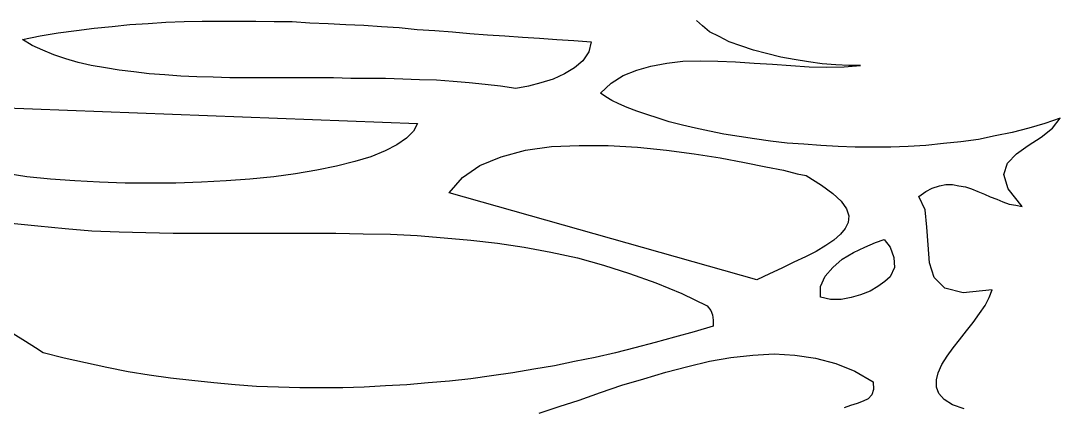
# Model space of a CAD drawing. Header units: inches. Extents: x 7658 to 73799, y 48 to 40262.
# Drawn here: x 61452 to 62121, y 3935 to 4184 of the extents above; entities that cross this region are included whole.
import ezdxf

# ---------------------------------------------------------------- set-up
doc = ezdxf.new("R2010")
doc.units = ezdxf.units.IN

# ---------------------------------------------------------------- blocks, each defined once
blk = doc.blocks.new('A$C12A9118A')
for p, q in [((1.28331, 0.86863), (1.29476, 0.86976)), ((1.29476, 0.86976), (1.30619, 0.87091)), ((1.30619, 0.87091), (1.31801, 0.87166)), ((1.31801, 0.87166), (1.32944, 0.87243)), ((1.32944, 0.87243), (1.34126, 0.87282)), ((1.34126, 0.87282), (1.35269, 0.87319)), ((1.35269, 0.87319), (1.36412, 0.87319)), ((1.36412, 0.87319), (1.37594, 0.87319)), ((1.37594, 0.87319), (1.38737, 0.87319)), ((1.38737, 0.87319), (1.39919, 0.87282)), ((1.39919, 0.87282), (1.41062, 0.87282)), ((1.41062, 0.87282), (1.42206, 0.87205)), ((1.42206, 0.87205), (1.43387, 0.87166)), ((1.43387, 0.87166), (1.44531, 0.87091)), ((1.44531, 0.87091), (1.45674, 0.87052)), ((1.45674, 0.87052), (1.46817, 0.86976)), ((1.46817, 0.86976), (1.47962, 0.86901)), ((1.67477, 0.87015), (1.67094, 0.87357)), ((1.67933, 0.86635), (1.67477, 0.87015)), ((1.2372, 0.86139), (1.24863, 0.86368)), ((1.24863, 0.86368), (1.26006, 0.86559)), ((1.26006, 0.86559), (1.27188, 0.8671)), ((1.27188, 0.8671), (1.28331, 0.86863)), ((1.47962, 0.86901), (1.49105, 0.86787)), ((1.49105, 0.86787), (1.50248, 0.8671)), ((1.50248, 0.8671), (1.51392, 0.86635)), ((1.51392, 0.86635), (1.52496, 0.8652)), ((1.52496, 0.8652), (1.53641, 0.86445)), ((1.53641, 0.86445), (1.54746, 0.86368)), ((1.54746, 0.86368), (1.55889, 0.86292)), ((1.55889, 0.86292), (1.56995, 0.86215)), ((1.68543, 0.86329), (1.67933, 0.86635)), ((1.69191, 0.85987), (1.68543, 0.86329)), ((1.24329, 0.85758), (1.2372, 0.86139)), ((1.25016, 0.85453), (1.24329, 0.85758)), ((1.56995, 0.86215), (1.581, 0.86139)), ((1.581, 0.86139), (1.59206, 0.86062)), ((1.59206, 0.86062), (1.6031, 0.85987)), ((1.6031, 0.85987), (1.60158, 0.85339)), ((1.69953, 0.8572), (1.69191, 0.85987)), ((1.70754, 0.85453), (1.69953, 0.8572)), ((1.25741, 0.85149), (1.25016, 0.85453)), ((1.26503, 0.84882), (1.25741, 0.85149)), ((1.60158, 0.85339), (1.59777, 0.84768)), ((1.71593, 0.85224), (1.70754, 0.85453)), ((1.72508, 0.84996), (1.71593, 0.85224)), ((1.73384, 0.84843), (1.72508, 0.84996)), ((1.27302, 0.84652), (1.26503, 0.84882)), ((1.28141, 0.84462), (1.27302, 0.84652)), ((1.29056, 0.8431), (1.28141, 0.84462)), ((1.29933, 0.84157), (1.29056, 0.8431)), ((1.59243, 0.8431), (1.58595, 0.83929)), ((1.59777, 0.84768), (1.59243, 0.8431)), ((1.63245, 0.84157), (1.6416, 0.84424)), ((1.6416, 0.84424), (1.65189, 0.84615)), ((1.65189, 0.84615), (1.66218, 0.84729)), ((1.66218, 0.84729), (1.67324, 0.84768)), ((1.67324, 0.84768), (1.68467, 0.84729)), ((1.68467, 0.84729), (1.6961, 0.84691)), ((1.6961, 0.84691), (1.70792, 0.84615)), ((1.70792, 0.84615), (1.71974, 0.84538)), ((1.71974, 0.84538), (1.73156, 0.84462)), ((1.73156, 0.84462), (1.74336, 0.84385)), ((1.74299, 0.84691), (1.73384, 0.84843)), ((1.75175, 0.84576), (1.74299, 0.84691)), ((1.74336, 0.84385), (1.75481, 0.84348)), ((1.76052, 0.84501), (1.75175, 0.84576)), ((1.75481, 0.84348), (1.76586, 0.84385)), ((1.76891, 0.84462), (1.76052, 0.84501)), ((1.76586, 0.84385), (1.77653, 0.84462)), ((1.77653, 0.84462), (1.76891, 0.84462)), ((1.30886, 0.84043), (1.29933, 0.84157)), ((1.31877, 0.83929), (1.30886, 0.84043)), ((1.32867, 0.83853), (1.31877, 0.83929)), ((1.33896, 0.83776), (1.32867, 0.83853)), ((1.34925, 0.83737), (1.33896, 0.83776)), ((1.35993, 0.837), (1.34925, 0.83737)), ((1.3706, 0.83662), (1.35993, 0.837)), ((1.38165, 0.83662), (1.3706, 0.83662)), ((1.39271, 0.83662), (1.38165, 0.83662)), ((1.40376, 0.83662), (1.39271, 0.83662)), ((1.41482, 0.83662), (1.40376, 0.83662)), ((1.42587, 0.83662), (1.41482, 0.83662)), ((1.4373, 0.83662), (1.42587, 0.83662)), ((1.44836, 0.83623), (1.4373, 0.83662)), ((1.45979, 0.83623), (1.44836, 0.83623)), ((1.47084, 0.83623), (1.45979, 0.83623)), ((1.4819, 0.83586), (1.47084, 0.83623)), ((1.58595, 0.83929), (1.57871, 0.83586)), ((1.61606, 0.83319), (1.62369, 0.83814)), ((1.62369, 0.83814), (1.63245, 0.84157)), ((1.49258, 0.83547), (1.4819, 0.83586)), ((1.50362, 0.83509), (1.49258, 0.83547)), ((1.5143, 0.83433), (1.50362, 0.83509)), ((1.52459, 0.83356), (1.5143, 0.83433)), ((1.53488, 0.83242), (1.52459, 0.83356)), ((1.54479, 0.83128), (1.53488, 0.83242)), ((1.55469, 0.82975), (1.54479, 0.83128)), ((1.5627, 0.83128), (1.55469, 0.82975)), ((1.57071, 0.83356), (1.5627, 0.83128)), ((1.57871, 0.83586), (1.57071, 0.83356)), ((1.6092, 0.82671), (1.61606, 0.83319)), ((1.61264, 0.82443), (1.6092, 0.82671)), ((1.61645, 0.82213), (1.61264, 0.82443)), ((1.14381, 0.8206), (1.49142, 0.80727)), ((1.62102, 0.81985), (1.61645, 0.82213)), ((1.62635, 0.81756), (1.62102, 0.81985)), ((1.63245, 0.81528), (1.62635, 0.81756)), ((1.63893, 0.81298), (1.63245, 0.81528)), ((1.64618, 0.8107), (1.63893, 0.81298)), ((1.65342, 0.80841), (1.64618, 0.8107)), ((1.90497, 0.8107), (1.89507, 0.80727)), ((1.90002, 0.80422), (1.90497, 0.8107)), ((1.49142, 0.80727), (1.48875, 0.80232)), ((1.66181, 0.80613), (1.65342, 0.80841)), ((1.67019, 0.80422), (1.66181, 0.80613)), ((1.67933, 0.80232), (1.67019, 0.80422)), ((1.88477, 0.80422), (1.8741, 0.80155)), ((1.89507, 0.80727), (1.88477, 0.80422)), ((1.89278, 0.79851), (1.90002, 0.80422)), ((1.48419, 0.79774), (1.47809, 0.79354)), ((1.48875, 0.80232), (1.48419, 0.79774)), ((1.68848, 0.80041), (1.67933, 0.80232)), ((1.69839, 0.79888), (1.68848, 0.80041)), ((1.70831, 0.79735), (1.69839, 0.79888)), ((1.7186, 0.79584), (1.70831, 0.79735)), ((1.85238, 0.79698), (1.84094, 0.79545)), ((1.86305, 0.79926), (1.85238, 0.79698)), ((1.8741, 0.80155), (1.86305, 0.79926)), ((1.88439, 0.79317), (1.89278, 0.79851)), ((1.47047, 0.78973), (1.46132, 0.78592)), ((1.47809, 0.79354), (1.47047, 0.78973)), ((1.54517, 0.78592), (1.5608, 0.79012)), ((1.5608, 0.79012), (1.57757, 0.7924)), ((1.57757, 0.7924), (1.59548, 0.79317)), ((1.59548, 0.79317), (1.61415, 0.79317)), ((1.61415, 0.79317), (1.63283, 0.79203)), ((1.63283, 0.79203), (1.65152, 0.79012)), ((1.65152, 0.79012), (1.66943, 0.78783)), ((1.72926, 0.7947), (1.7186, 0.79584)), ((1.73994, 0.79393), (1.72926, 0.7947)), ((1.751, 0.79317), (1.73994, 0.79393)), ((1.76204, 0.7924), (1.751, 0.79317)), ((1.77309, 0.79203), (1.76204, 0.7924)), ((1.78454, 0.79203), (1.77309, 0.79203)), ((1.79597, 0.79203), (1.78454, 0.79203)), ((1.80702, 0.7924), (1.79597, 0.79203)), ((1.81845, 0.79317), (1.80702, 0.7924)), ((1.82988, 0.79431), (1.81845, 0.79317)), ((1.84094, 0.79545), (1.82988, 0.79431)), ((1.87677, 0.78783), (1.88439, 0.79317)), ((1.45103, 0.78288), (1.43921, 0.77983)), ((1.46132, 0.78592), (1.45103, 0.78288)), ((1.53144, 0.78021), (1.54517, 0.78592)), ((1.66943, 0.78783), (1.6862, 0.78516)), ((1.6862, 0.78516), (1.70183, 0.78211)), ((1.87106, 0.78174), (1.87677, 0.78783)), ((1.42664, 0.77716), (1.41291, 0.77487)), ((1.43921, 0.77983), (1.42664, 0.77716)), ((1.52039, 0.77259), (1.53144, 0.78021)), ((1.70183, 0.78211), (1.71554, 0.77944)), ((1.71554, 0.77944), (1.72698, 0.77716)), ((1.72698, 0.77716), (1.73574, 0.77487)), ((1.86876, 0.77449), (1.87106, 0.78174)), ((1.23987, 0.77296), (1.22538, 0.77526)), ((1.25511, 0.77145), (1.23987, 0.77296)), ((1.27074, 0.77029), (1.25511, 0.77145)), ((1.28675, 0.76953), (1.27074, 0.77029)), ((1.30314, 0.76878), (1.28675, 0.76953)), ((1.35231, 0.76953), (1.33592, 0.76878)), ((1.36832, 0.77029), (1.35231, 0.76953)), ((1.38356, 0.77145), (1.36832, 0.77029)), ((1.39881, 0.77296), (1.38356, 0.77145)), ((1.41291, 0.77487), (1.39881, 0.77296)), ((1.51163, 0.76267), (1.52039, 0.77259)), ((1.73574, 0.77487), (1.74146, 0.77373)), ((1.74146, 0.77373), (1.75137, 0.76762)), ((1.87143, 0.76534), (1.86876, 0.77449)), ((1.31952, 0.76878), (1.30314, 0.76878)), ((1.33592, 0.76878), (1.31952, 0.76878)), ((1.70982, 0.70665), (1.51163, 0.76267)), ((1.75137, 0.76762), (1.75862, 0.7623)), ((1.81388, 0.76039), (1.81845, 0.76344)), ((1.81845, 0.76344), (1.82265, 0.76572)), ((1.82265, 0.76572), (1.82723, 0.76725)), ((1.82723, 0.76725), (1.83141, 0.76801)), ((1.83141, 0.76801), (1.83561, 0.76801)), ((1.83561, 0.76801), (1.8398, 0.76725)), ((1.8398, 0.76725), (1.844, 0.76648)), ((1.844, 0.76648), (1.84781, 0.76534)), ((1.84781, 0.76534), (1.85199, 0.76344)), ((1.85199, 0.76344), (1.85619, 0.76191)), ((1.88058, 0.75391), (1.87143, 0.76534)), ((1.75862, 0.7623), (1.76394, 0.75733)), ((1.76394, 0.75733), (1.76738, 0.75238)), ((1.81808, 0.75162), (1.81388, 0.76039)), ((1.85619, 0.76191), (1.86, 0.76)), ((1.86, 0.76), (1.86419, 0.75849)), ((1.86419, 0.75849), (1.868, 0.75696)), ((1.868, 0.75696), (1.8722, 0.75543)), ((1.76738, 0.75238), (1.76891, 0.74781)), ((1.81922, 0.74056), (1.81808, 0.75162)), ((1.8722, 0.75543), (1.87638, 0.75468)), ((1.87638, 0.75468), (1.88058, 0.75391)), ((1.22996, 0.74323), (1.24712, 0.74133)), ((1.76852, 0.74362), (1.76661, 0.73981)), ((1.76891, 0.74781), (1.76852, 0.74362)), ((1.24712, 0.74133), (1.26464, 0.73981)), ((1.26464, 0.73981), (1.2818, 0.73828)), ((1.2818, 0.73828), (1.29933, 0.73752)), ((1.29933, 0.73752), (1.31648, 0.73714)), ((1.31648, 0.73714), (1.33401, 0.73675)), ((1.33401, 0.73675), (1.35155, 0.73675)), ((1.35155, 0.73675), (1.36908, 0.73675)), ((1.36908, 0.73675), (1.38662, 0.73675)), ((1.38662, 0.73675), (1.40376, 0.73675)), ((1.40376, 0.73675), (1.4213, 0.73675)), ((1.4213, 0.73675), (1.43883, 0.73675)), ((1.43883, 0.73675), (1.45637, 0.73638)), ((1.45637, 0.73638), (1.47389, 0.73599)), ((1.47389, 0.73599), (1.49105, 0.73524)), ((1.76357, 0.73599), (1.75938, 0.73218)), ((1.76661, 0.73981), (1.76357, 0.73599)), ((1.81998, 0.72913), (1.81922, 0.74056)), ((1.49105, 0.73524), (1.50858, 0.73371)), ((1.50858, 0.73371), (1.52573, 0.73218)), ((1.52573, 0.73218), (1.54289, 0.73027)), ((1.54289, 0.73027), (1.56003, 0.7276)), ((1.75938, 0.73218), (1.75404, 0.72876)), ((1.7792, 0.7276), (1.78605, 0.73066)), ((1.78605, 0.73066), (1.79177, 0.73257)), ((1.79177, 0.73257), (1.79558, 0.7276)), ((1.82075, 0.7177), (1.81998, 0.72913)), ((1.56003, 0.7276), (1.57719, 0.72456)), ((1.57719, 0.72456), (1.59434, 0.72075)), ((1.74794, 0.72495), (1.74108, 0.72151)), ((1.75404, 0.72876), (1.74794, 0.72495)), ((1.76471, 0.71998), (1.77195, 0.72418)), ((1.77195, 0.72418), (1.7792, 0.7276)), ((1.79558, 0.7276), (1.79787, 0.72112)), ((1.59434, 0.72075), (1.61111, 0.71617)), ((1.61111, 0.71617), (1.62788, 0.71083)), ((1.73346, 0.71808), (1.72583, 0.71427)), ((1.74108, 0.72151), (1.73346, 0.71808)), ((1.75862, 0.71464), (1.76471, 0.71998)), ((1.79787, 0.72112), (1.79825, 0.71464)), ((1.82379, 0.70816), (1.82075, 0.7177)), ((1.62788, 0.71083), (1.64465, 0.70474)), ((1.71783, 0.71046), (1.70982, 0.70665)), ((1.72583, 0.71427), (1.71783, 0.71046)), ((1.75365, 0.70893), (1.75862, 0.71464)), ((1.79825, 0.71464), (1.79558, 0.70855)), ((1.64465, 0.70474), (1.66142, 0.69787)), ((1.75061, 0.70245), (1.75365, 0.70893)), ((1.75061, 0.69559), (1.75061, 0.70245)), ((1.78758, 0.70245), (1.78263, 0.6994)), ((1.79216, 0.70551), (1.78758, 0.70245)), ((1.79558, 0.70855), (1.79216, 0.70551)), ((1.83065, 0.70131), (1.82379, 0.70816)), ((1.66142, 0.69787), (1.67781, 0.68988)), ((1.77653, 0.69712), (1.77042, 0.69522)), ((1.78263, 0.6994), (1.77653, 0.69712)), ((1.84247, 0.69826), (1.83065, 0.70131)), ((1.86114, 0.70017), (1.84247, 0.69826)), ((1.85924, 0.69522), (1.86114, 0.70017)), ((1.67781, 0.68988), (1.68009, 0.68683)), ((1.75709, 0.69406), (1.75061, 0.69559)), ((1.76394, 0.69406), (1.75709, 0.69406)), ((1.77042, 0.69522), (1.76394, 0.69406)), ((1.85313, 0.68491), (1.85657, 0.69025)), ((1.85657, 0.69025), (1.85924, 0.69522)), ((1.68009, 0.68683), (1.68123, 0.68416)), ((1.68123, 0.68416), (1.68162, 0.68073)), ((1.84895, 0.6792), (1.85313, 0.68491)), ((1.68162, 0.67692), (1.66943, 0.67311)), ((1.68162, 0.68073), (1.68162, 0.67692)), ((1.84475, 0.67387), (1.84895, 0.6792)), ((1.23911, 0.667), (1.2311, 0.67197)), ((1.65684, 0.66967), (1.64427, 0.66624)), ((1.66943, 0.67311), (1.65684, 0.66967)), ((1.84017, 0.66814), (1.84475, 0.67387)), ((1.24559, 0.66282), (1.23911, 0.667)), ((1.25054, 0.65976), (1.24559, 0.66282)), ((1.63131, 0.66282), (1.61873, 0.65976)), ((1.64427, 0.66624), (1.63131, 0.66282)), ((1.83218, 0.65748), (1.83599, 0.66282)), ((1.83599, 0.66282), (1.84017, 0.66814)), ((1.26389, 0.65634), (1.25054, 0.65976)), ((1.2776, 0.65328), (1.26389, 0.65634)), ((1.60577, 0.65671), (1.59243, 0.65404)), ((1.61873, 0.65976), (1.60577, 0.65671)), ((1.67933, 0.65443), (1.69305, 0.65671)), ((1.69305, 0.65671), (1.70715, 0.65824)), ((1.70715, 0.65824), (1.72088, 0.65901)), ((1.72088, 0.65901), (1.73421, 0.65824)), ((1.73421, 0.65824), (1.74756, 0.65634)), ((1.74756, 0.65634), (1.76052, 0.6529)), ((1.82874, 0.65214), (1.83218, 0.65748)), ((1.29132, 0.65023), (1.2776, 0.65328)), ((1.30505, 0.64756), (1.29132, 0.65023)), ((1.56614, 0.64909), (1.55279, 0.6468)), ((1.57947, 0.65137), (1.56614, 0.64909)), ((1.59243, 0.65404), (1.57947, 0.65137)), ((1.65113, 0.64719), (1.66523, 0.651)), ((1.66523, 0.651), (1.67933, 0.65443)), ((1.76052, 0.6529), (1.77272, 0.64795)), ((1.82646, 0.6468), (1.82874, 0.65214)), ((1.31877, 0.64528), (1.30505, 0.64756)), ((1.33248, 0.64338), (1.31877, 0.64528)), ((1.34621, 0.64185), (1.33248, 0.64338)), ((1.52573, 0.64299), (1.512, 0.64147)), ((1.53908, 0.64489), (1.52573, 0.64299)), ((1.55279, 0.6468), (1.53908, 0.64489)), ((1.62293, 0.6388), (1.63703, 0.64299)), ((1.63703, 0.64299), (1.65113, 0.64719)), ((1.77272, 0.64795), (1.78454, 0.64108)), ((1.82531, 0.64224), (1.82646, 0.6468)), ((1.82531, 0.63766), (1.82531, 0.64224)), ((1.36031, 0.64033), (1.34621, 0.64185)), ((1.37403, 0.63918), (1.36031, 0.64033)), ((1.38776, 0.63804), (1.37403, 0.63918)), ((1.40186, 0.63766), (1.38776, 0.63804)), ((1.41558, 0.63727), (1.40186, 0.63766)), ((1.42929, 0.63727), (1.41558, 0.63727)), ((1.44341, 0.63727), (1.42929, 0.63727)), ((1.45712, 0.63766), (1.44341, 0.63727)), ((1.47084, 0.63841), (1.45712, 0.63766)), ((1.48457, 0.63918), (1.47084, 0.63841)), ((1.49829, 0.64033), (1.48457, 0.63918)), ((1.512, 0.64147), (1.49829, 0.64033)), ((1.6092, 0.63423), (1.62293, 0.6388)), ((1.78491, 0.63613), (1.78377, 0.6327)), ((1.78454, 0.64108), (1.78491, 0.63613)), ((1.82684, 0.63346), (1.82531, 0.63766)), ((1.58252, 0.62508), (1.59548, 0.62928)), ((1.59548, 0.62928), (1.6092, 0.63423)), ((1.78148, 0.63003), (1.77806, 0.62851)), ((1.78377, 0.6327), (1.78148, 0.63003)), ((1.83027, 0.62965), (1.82684, 0.63346)), ((1.83561, 0.62622), (1.83027, 0.62965)), ((1.56956, 0.62089), (1.58252, 0.62508)), ((1.77005, 0.62584), (1.76586, 0.62431)), ((1.77425, 0.62698), (1.77005, 0.62584)), ((1.77806, 0.62851), (1.77425, 0.62698)), ((1.84323, 0.62355), (1.83561, 0.62622))]:
    blk.add_line(p, q)

msp = doc.modelspace()

# ---------------------------------------------------------------- block references
at = {"xscale": 1000, "yscale": 1000, "zscale": 1000}
msp.add_blockref('A$C12A9118A', (60216.32, 3310.77), dxfattribs=at)

doc.saveas('drawing.dxf')
